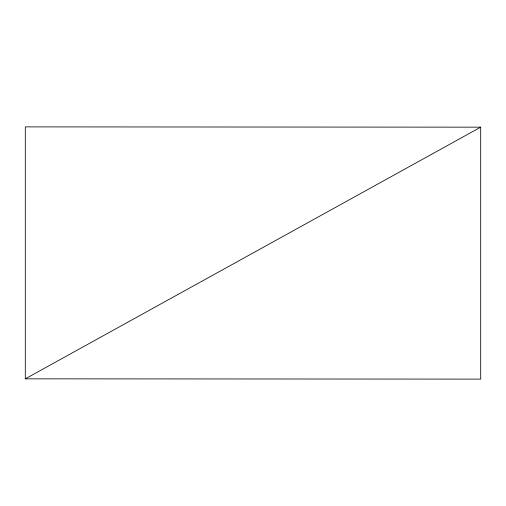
<?xml version="1.0" encoding="UTF-8"?>
<svg xmlns="http://www.w3.org/2000/svg" width="506" height="506" viewBox="0 0 506 506"><rect width="100%" height="100%" fill="white"/><g stroke="black" fill="none" stroke-linecap="round" stroke-linejoin="round"><path stroke-width="0.76" d="M25.3 378.836L480.7 127.164L480.7 379.114L25.3 378.836L25.3 126.886L480.7 127.164"/></g></svg>
